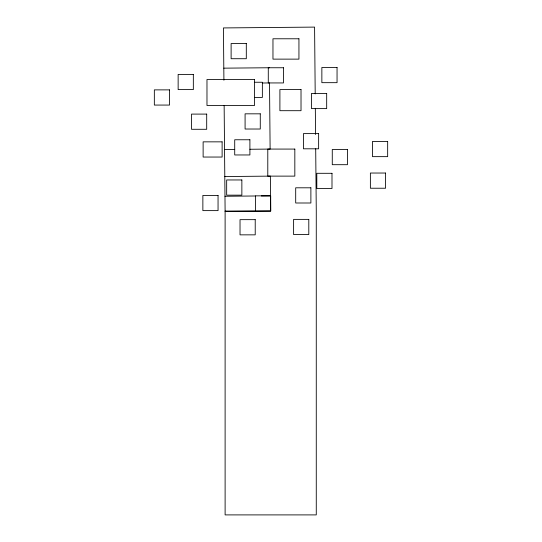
<?xml version="1.0" encoding="UTF-8"?>
<svg xmlns="http://www.w3.org/2000/svg" width="542" height="542" viewBox="0 0 542 542"><rect width="100%" height="100%" fill="white"/><g stroke="black" fill="none" stroke-linecap="round" stroke-linejoin="round"><path stroke-width="0.81" d="M224.144 105.487L225.113 211.461L225.113 514.9L316.271 514.9L316.271 210.621L315.701 148.806M223.799 68.163L269.374 67.75M262.362 83.007L269.516 82.94L270.119 149.077L249.903 149.267M224.544 149.497L234.713 149.402M224.794 176.543L270.37 176.123L270.688 211.041L225.113 211.461M224.977 196.265L255.499 195.987M261.352 195.933L270.553 195.852M254.53 82.249L262.362 82.249L262.362 97.438L254.53 97.438M225.113 211.041L270.688 211.041L270.688 195.852L255.499 195.852L255.499 211.041M315.2 93.915L314.584 27.1L223.433 27.933L223.914 80.25M315.329 108.292L315.573 134.504M298.94 38.78L272.965 38.78L272.965 59.132L298.94 59.132L298.94 38.78M246.305 43.523L231.116 43.523L231.116 58.719L246.305 58.719L246.305 43.523M337.049 67.479L321.86 67.479L321.86 82.669L337.049 82.669L337.049 67.479M283.473 67.75L268.283 67.75L268.283 82.94L283.473 82.94L283.473 67.75M193.338 74.403L178.142 74.403L178.142 89.599L193.338 89.599L193.338 74.403M254.53 79.505L206.976 79.505L206.976 105.487L254.53 105.487L254.53 79.505M301.02 89.572L279.902 89.572L279.902 110.697L301.02 110.697L301.02 89.572M169.531 89.877L154.341 89.877L154.341 105.067L169.531 105.067L169.531 89.877M326.677 93.414L311.487 93.414L311.487 108.61L326.677 108.61L326.677 93.414M260.275 113.827L245.086 113.827L245.086 129.023L260.275 129.023L260.275 113.827M206.698 114.098L191.502 114.098L191.502 129.287L206.698 129.287L206.698 114.098M318.635 133.61L303.439 133.61L303.439 148.806L318.635 148.806L318.635 133.61M249.903 139.761L234.713 139.761L234.713 154.958L249.903 154.958L249.903 139.761M387.659 141.455L372.469 141.455L372.469 156.645L387.659 156.645L387.659 141.455M222.118 141.848L203.128 141.848L203.128 157.044L222.118 157.044L222.118 141.848M294.828 149.077L267.789 149.077L267.789 176.123L294.828 176.123L294.828 149.077M347.463 149.497L332.273 149.497L332.273 164.693L347.463 164.693L347.463 149.497M385.572 173.034L370.382 173.034L370.382 188.23L385.572 188.23L385.572 173.034M331.995 173.305L316.806 173.305L316.806 188.494L331.995 188.494L331.995 173.305M241.861 179.958L226.664 179.958L226.664 195.154L241.861 195.154L241.861 179.958M310.884 187.803L295.695 187.803L295.695 202.999L310.884 202.999L310.884 187.803M218.053 195.432L202.864 195.432L202.864 210.621L218.053 210.621L218.053 195.432M308.798 219.381L293.608 219.381L293.608 234.578L308.798 234.578L308.798 219.381M255.221 219.652L240.025 219.652L240.025 234.849L255.221 234.849L255.221 219.652"/></g></svg>
